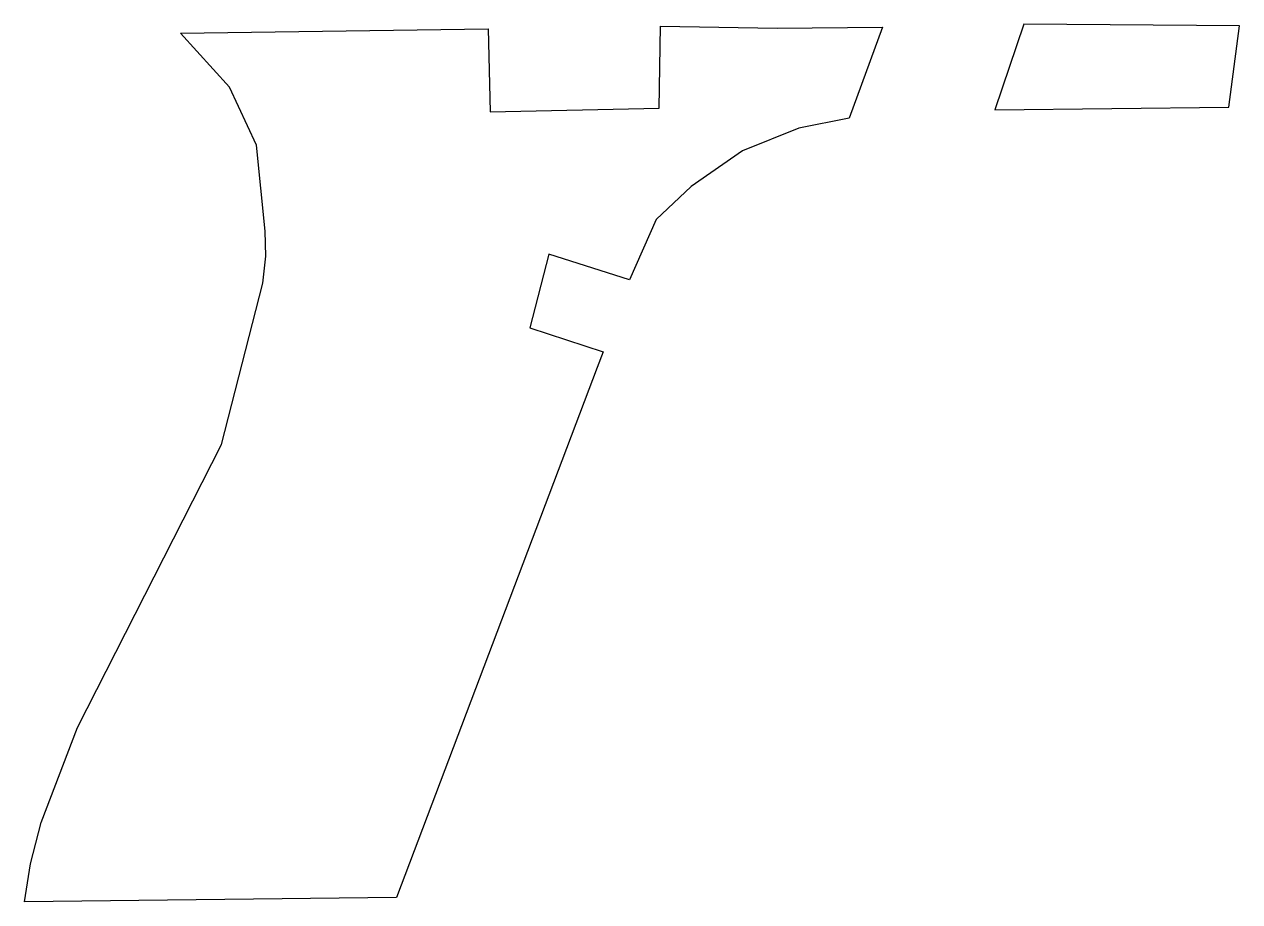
# Model space of a CAD drawing. Header units: millimetres. Extents: x -54 to 78, y -33 to 62.
import ezdxf

# ---------------------------------------------------------------- set-up
doc = ezdxf.new("R2010")
doc.units = ezdxf.units.MM

msp = doc.modelspace()

# ---------------------------------------------------------------- linework, layer by layer
for points in [[(15.1, 61.94), (27.74, 61.75), (39.16, 61.85), (35.52, 52.01), (30.1, 50.92), (23.99, 48.46), (18.45, 44.59), (14.64, 41.04), (11.75, 34.5), (3.02, 37.28), (0.98, 29.31), (8.92, 26.69), (8.25, 25), (-13.46, -32.36), (-53.74, -32.83), (-53.06, -28.73), (-51.91, -24.25), (-47.99, -13.98), (-32.4, 16.65), (-27.91, 34.14), (-27.61, 37.04), (-27.67, 39.78), (-28.63, 49.07), (-31.52, 55.34), (-36.85, 61.19), (-3.52, 61.66), (-3.32, 52.69), (14.98, 53.06)], [(51.31, 52.9), (76.63, 53.17), (77.8, 61.99), (54.43, 62.16)]]:
    msp.add_lwpolyline(points, close=True)

doc.saveas('drawing.dxf')
